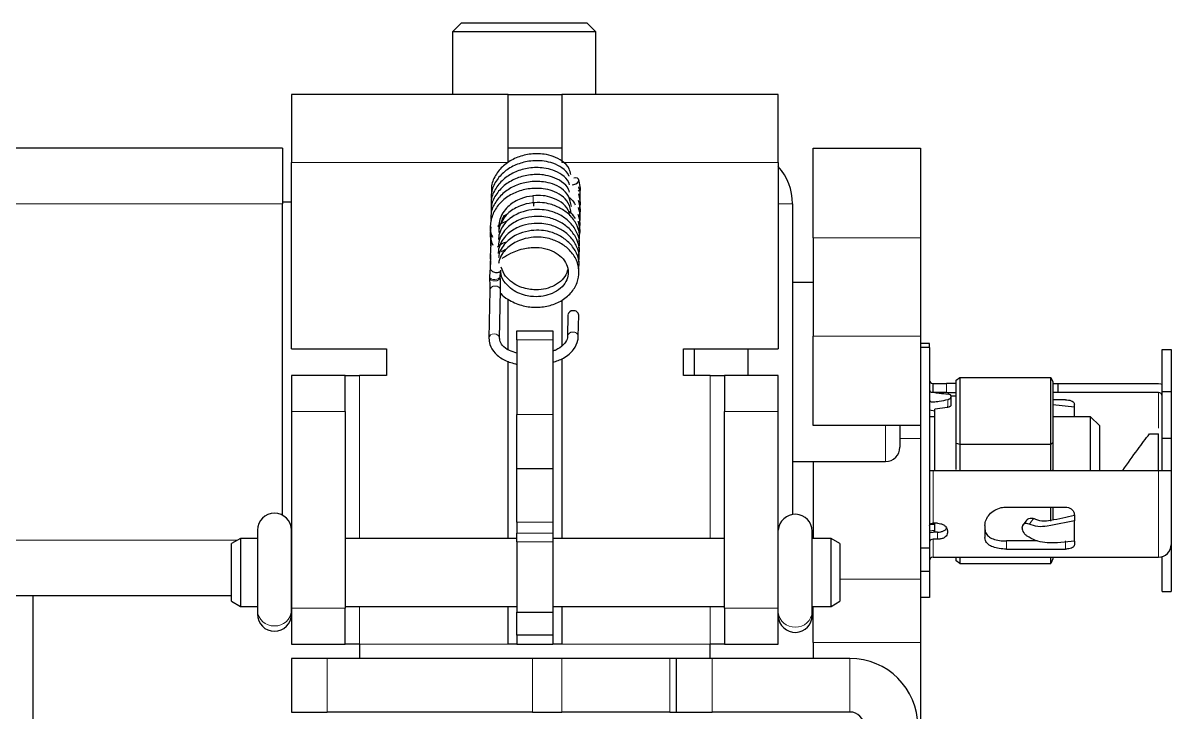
# Model space of a CAD drawing. Header units: millimetres. Extents: x -415 to 617, y -456 to 1988.
# Drawn here: x -66.9 to -2.7, y -410 to -371.5 of the extents above; entities that cross this region are included whole.
import ezdxf

# ---------------------------------------------------------------- set-up
doc = ezdxf.new("R2010")
doc.units = ezdxf.units.MM

msp = doc.modelspace()

# ---------------------------------------------------------------- linework, layer by layer
at = {"color": 7, "linetype": 'Continuous', "lineweight": 25}
for p, q in [((-42.362, -371.533), (-42.862, -372.033)), ((-42.862, -372.033), (-42.862, -375.533)), ((-38.514, -372.033), (-42.862, -372.033)), ((-42.362, -371.533), (-38.557, -371.533)), ((-38.557, -371.533), (-35.362, -371.533)), ((-34.862, -372.033), (-38.514, -372.033)), ((-34.862, -372.033), (-35.362, -371.533)), ((-34.862, -375.533), (-34.862, -372.033)), ((-39.762, -375.533), (-51.862, -375.533)), ((-51.862, -375.533), (-51.862, -379.333)), ((-39.762, -379.333), (-39.762, -375.533)), ((-39.762, -375.533), (-36.762, -375.533)), ((-24.662, -375.533), (-36.762, -375.533)), ((-36.762, -375.533), (-36.762, -379.333)), ((-24.662, -379.333), (-24.662, -375.533)), ((-52.362, -378.533), (-281.362, -378.533)), ((-52.362, -378.533), (-52.362, -381.633)), ((-36.762, -378.533), (-39.762, -378.533)), ((-22.712, -378.533), (-16.712, -378.533)), ((-22.712, -383.533), (-22.712, -378.533)), ((-16.712, -378.533), (-16.712, -383.533)), ((-51.862, -389.733), (-51.862, -379.333)), ((-24.662, -379.333), (-24.662, -389.733)), ((-35.714, -380.765), (-35.805, -380.287)), ((-35.71, -380.845), (-35.714, -380.765)), ((-35.708, -380.886), (-35.71, -380.845)), ((-52.362, -381.533), (-51.862, -381.533)), ((-52.362, -399.035), (-52.362, -381.633)), ((-23.862, -381.633), (-23.862, -398.996)), ((-40.026, -382.329), (-39.762, -382.183)), ((-40.722, -383.302), (-40.741, -383.991)), ((-22.712, -383.533), (-22.712, -389.033)), ((-16.712, -383.533), (-16.712, -389.033)), ((-40.736, -384.075), (-40.752, -384.725)), ((-40.729, -383.688), (-40.747, -384.381)), ((-40.124, -384.307), (-39.854, -384.154)), ((-40.743, -384.461), (-40.76, -385.163)), ((-40.75, -384.848), (-40.759, -385.233)), ((-40.754, -385.223), (-40.799, -385.705)), ((-40.2, -385.678), (-40.17, -385.359)), ((-40.799, -385.705), (-40.795, -385.786)), ((-40.196, -385.758), (-40.2, -385.678)), ((-22.712, -386.033), (-23.862, -386.033)), ((-40.782, -386.466), (-40.831, -389.142)), ((-40.231, -389.153), (-40.183, -386.477)), ((-39.762, -389.778), (-39.762, -386.975)), ((-36.762, -387.021), (-36.762, -389.578)), ((-36.412, -387.85), (-36.434, -389.039)), ((-35.834, -389.05), (-35.813, -387.861)), ((-39.262, -388.733), (-37.262, -388.733)), ((-39.262, -389.233), (-39.262, -388.733)), ((-37.262, -388.733), (-37.262, -389.233)), ((-39.262, -389.233), (-39.262, -393.418)), ((-37.262, -389.233), (-37.262, -393.418)), ((-36.433, -389.026), (-36.434, -389.039)), ((-22.712, -394.033), (-22.712, -389.033)), ((-16.712, -389.033), (-16.712, -394.033)), ((-16.212, -389.433), (-16.712, -389.433)), ((-16.212, -389.675), (-16.212, -389.433)), ((-51.862, -389.733), (-46.562, -389.733)), ((-46.562, -389.733), (-46.562, -391.233)), ((-29.962, -389.733), (-24.662, -389.733)), ((-29.962, -391.233), (-29.962, -389.733)), ((-29.362, -389.733), (-29.362, -391.233)), ((-26.362, -389.733), (-26.362, -391.233)), ((-16.212, -389.675), (-16.712, -389.675)), ((-16.212, -389.675), (-16.212, -400.855)), ((-3.212, -389.775), (-2.712, -389.775)), ((-3.212, -392.117), (-3.212, -389.775)), ((-2.712, -389.775), (-2.712, -392.117)), ((-39.762, -400.333), (-39.762, -390.438)), ((-36.762, -390.297), (-36.762, -400.333)), ((-48.862, -391.233), (-51.862, -391.233)), ((-51.862, -391.233), (-51.862, -393.233)), ((-48.862, -393.233), (-48.862, -391.233)), ((-48.862, -391.233), (-48.062, -391.233)), ((-46.562, -391.233), (-48.062, -391.233)), ((-28.462, -391.233), (-29.962, -391.233)), ((-28.462, -391.233), (-27.662, -391.233)), ((-24.662, -391.233), (-27.662, -391.233)), ((-27.662, -391.233), (-27.662, -393.233)), ((-24.662, -393.233), (-24.662, -391.233)), ((-14.712, -391.483), (-14.512, -391.34)), ((-14.512, -391.34), (-14.512, -395.064)), ((-14.512, -391.34), (-9.427, -391.34)), ((-9.427, -395.064), (-9.427, -391.34)), ((-9.427, -391.34), (-9.312, -391.587)), ((-16.012, -392.183), (-16.012, -391.683)), ((-16.012, -391.683), (-15.262, -391.683)), ((-14.712, -391.683), (-15.262, -391.683)), ((-14.712, -395.007), (-14.712, -391.483)), ((-9.312, -391.587), (-9.312, -394.965)), ((-9.312, -391.683), (-9.012, -391.683)), ((-9.012, -392.183), (-9.012, -391.683)), ((-9.012, -391.683), (-3.412, -391.683)), ((-15.262, -392.183), (-16.012, -392.183)), ((-15.262, -392.183), (-14.712, -392.183)), ((-15.012, -392.371), (-15.012, -392.446)), ((-14.712, -392.383), (-15.012, -392.383)), ((-9.012, -392.183), (-9.312, -392.183)), ((-8.612, -392.591), (-9.312, -392.591)), ((-3.412, -392.183), (-9.012, -392.183)), ((-3.212, -392.117), (-2.712, -392.117)), ((-3.212, -394.727), (-3.212, -392.117)), ((-2.712, -392.117), (-2.712, -394.727)), ((-51.862, -393.233), (-51.862, -404.233)), ((-48.862, -393.233), (-48.862, -404.233)), ((-27.662, -404.233), (-27.662, -393.233)), ((-24.662, -404.233), (-24.662, -393.233)), ((-16.212, -393.157), (-15.912, -393.2)), ((-15.198, -393.01), (-15.912, -393.111)), ((-15.912, -396.533), (-15.912, -393.111)), ((-8.112, -392.992), (-9.312, -392.873)), ((-8.112, -392.992), (-8.112, -392.828)), ((-8.112, -393.533), (-8.112, -392.992)), ((-39.262, -396.418), (-39.262, -393.418)), ((-37.262, -393.418), (-37.262, -396.418)), ((-15.912, -393.533), (-16.212, -393.533)), ((-7.212, -393.533), (-9.312, -393.533)), ((-6.712, -394.033), (-7.212, -393.533)), ((-7.212, -396.533), (-7.212, -393.533)), ((-16.712, -394.033), (-22.712, -394.033)), ((-17.862, -394.033), (-17.862, -395.233)), ((-16.712, -394.033), (-16.712, -394.746)), ((-6.712, -394.033), (-6.712, -396.533)), ((-3.912, -394.484), (-3.412, -394.484)), ((-16.712, -394.746), (-16.712, -402.604)), ((-14.712, -396.487), (-14.712, -395.007)), ((-14.712, -395.007), (-14.512, -395.064)), ((-14.512, -395.064), (-14.512, -396.533)), ((-14.512, -395.064), (-9.427, -395.064)), ((-9.427, -395.064), (-9.312, -394.965)), ((-9.427, -396.533), (-9.427, -395.064)), ((-9.312, -394.965), (-9.312, -396.504)), ((-3.212, -394.727), (-2.712, -394.727)), ((-3.212, -396.533), (-3.212, -394.727)), ((-2.712, -394.727), (-2.712, -396.533)), ((-39.262, -396.418), (-37.262, -396.418)), ((-39.262, -399.418), (-39.262, -396.418)), ((-37.262, -396.418), (-37.262, -399.418)), ((-23.862, -396.033), (-18.662, -396.033)), ((-22.712, -396.033), (-22.712, -400.333)), ((-16.212, -396.533), (-16.012, -396.533)), ((-16.012, -396.533), (-5.412, -396.533)), ((-9.34, -396.533), (-9.312, -396.504)), ((-5.412, -396.533), (-3.412, -396.533)), ((-3.412, -396.533), (-2.712, -396.533)), ((-2.712, -396.533), (-2.712, -400.683)), ((-11.912, -398.583), (-8.612, -398.583)), ((-9.427, -399.373), (-9.427, -398.583)), ((-9.312, -398.583), (-9.312, -399.312)), ((-8.112, -399.025), (-8.112, -399.35)), ((-39.262, -399.418), (-39.262, -400.035)), ((-37.262, -399.418), (-37.262, -400.035)), ((-16.17, -399.533), (-15.912, -399.533)), ((-15.762, -399.486), (-16.012, -399.486)), ((-15.912, -399.984), (-15.912, -399.486)), ((-13.112, -399.607), (-13.112, -400.285)), ((-10.762, -399.294), (-10.995, -399.588)), ((-10.721, -399.25), (-10.759, -399.297)), ((-8.112, -400.481), (-8.112, -399.35)), ((-54.712, -400.333), (-55.212, -400.622)), ((-53.765, -400.333), (-54.712, -400.333)), ((-54.712, -400.333), (-54.712, -404.133)), ((-53.765, -399.869), (-53.765, -404.357)), ((-51.865, -404.357), (-51.865, -399.869)), ((-51.862, -400.333), (-51.865, -400.333)), ((-39.262, -400.333), (-48.862, -400.333)), ((-39.262, -400.517), (-39.262, -400.035)), ((-37.262, -400.035), (-37.262, -400.517)), ((-27.662, -400.333), (-37.262, -400.333)), ((-22.763, -404.422), (-22.763, -399.935)), ((-21.712, -400.333), (-22.763, -400.333)), ((-21.212, -400.622), (-21.712, -400.333)), ((-21.712, -402.233), (-21.712, -400.333)), ((-16.212, -399.91), (-15.912, -399.867)), ((-15.762, -399.984), (-16.012, -399.984)), ((-15.212, -399.903), (-15.212, -400.021)), ((-11.039, -399.754), (-11.039, -399.726)), ((-55.212, -403.845), (-55.212, -400.622)), ((-39.262, -400.517), (-39.262, -404.459)), ((-37.262, -400.517), (-37.262, -404.459)), ((-21.212, -400.622), (-21.212, -402.233)), ((-16.712, -400.855), (-16.212, -400.855)), ((-16.212, -400.855), (-16.212, -402.166)), ((-15.762, -400.381), (-16.012, -400.381)), ((-10.192, -400.476), (-11.912, -400.476)), ((-11.912, -400.929), (-8.612, -400.929)), ((-8.112, -400.481), (-8.112, -400.694)), ((-2.712, -400.683), (-2.712, -403.291)), ((-16.012, -401.383), (-9.012, -401.383)), ((-14.712, -401.584), (-14.712, -401.383)), ((-14.512, -401.726), (-14.712, -401.584)), ((-14.512, -401.383), (-14.512, -401.726)), ((-9.427, -401.726), (-9.427, -401.383)), ((-9.312, -401.479), (-9.427, -401.726)), ((-9.312, -401.383), (-9.312, -401.479)), ((-9.012, -401.383), (-3.412, -401.383)), ((-3.212, -403.291), (-3.212, -401.354)), ((-21.712, -404.133), (-21.712, -402.233)), ((-21.212, -402.233), (-21.212, -403.845)), ((-16.712, -402.166), (-16.212, -402.166)), ((-16.212, -402.166), (-16.212, -403.633)), ((-14.512, -401.726), (-9.427, -401.726)), ((-16.712, -402.604), (-16.712, -406.139)), ((-55.212, -403.533), (-278.412, -403.533)), ((-66.312, -403.533), (-66.312, -416.933)), ((-3.212, -403.291), (-2.712, -403.291)), ((-55.212, -403.845), (-54.712, -404.133)), ((-54.712, -404.133), (-53.765, -404.133)), ((-51.865, -404.133), (-51.862, -404.133)), ((-48.862, -404.133), (-39.262, -404.133)), ((-39.762, -406.233), (-39.762, -404.133)), ((-37.262, -404.133), (-27.662, -404.133)), ((-36.762, -404.133), (-36.762, -406.233)), ((-22.763, -404.133), (-21.712, -404.133)), ((-22.712, -406.139), (-22.712, -404.133)), ((-21.712, -404.133), (-21.212, -403.845)), ((-16.212, -403.633), (-16.712, -403.633)), ((-53.765, -404.357), (-53.765, -404.569)), ((-51.865, -404.569), (-51.865, -404.357)), ((-51.862, -404.233), (-51.862, -406.233)), ((-48.862, -406.233), (-48.862, -404.233)), ((-39.262, -404.459), (-37.262, -404.459)), ((-39.262, -405.733), (-39.262, -404.459)), ((-37.262, -404.459), (-37.262, -405.733)), ((-27.662, -404.233), (-27.662, -406.233)), ((-24.662, -406.233), (-24.662, -404.233)), ((-22.763, -404.635), (-22.763, -404.422)), ((-37.262, -405.733), (-39.262, -405.733)), ((-39.262, -405.733), (-39.262, -406.233)), ((-37.262, -405.733), (-37.262, -406.233)), ((-51.862, -406.233), (-48.862, -406.233)), ((-48.062, -406.233), (-48.862, -406.233)), ((-48.062, -406.233), (-48.062, -407.033)), ((-39.262, -406.233), (-39.762, -406.233)), ((-39.262, -406.233), (-37.262, -406.233)), ((-36.762, -406.233), (-37.262, -406.233)), ((-27.662, -406.233), (-28.462, -406.233)), ((-28.462, -407.033), (-28.462, -406.233)), ((-27.662, -406.233), (-24.662, -406.233)), ((-22.712, -406.139), (-22.712, -407.033)), ((-16.712, -406.139), (-16.712, -410.757)), ((-51.862, -407.033), (-51.862, -410.033)), ((-49.862, -407.033), (-51.862, -407.033)), ((-38.403, -407.033), (-49.862, -407.033)), ((-36.764, -407.033), (-38.403, -407.033)), ((-30.723, -407.033), (-36.764, -407.033)), ((-30.362, -407.033), (-30.723, -407.033)), ((-30.362, -407.033), (-30.362, -410.033)), ((-28.362, -407.033), (-30.362, -407.033)), ((-20.662, -407.033), (-28.362, -407.033)), ((-51.862, -410.033), (-49.862, -410.033)), ((-38.403, -410.033), (-49.862, -410.033)), ((-38.403, -410.033), (-36.764, -410.033)), ((-30.723, -410.033), (-36.764, -410.033)), ((-30.723, -410.033), (-30.362, -410.033)), ((-30.362, -410.033), (-28.362, -410.033)), ((-20.662, -410.033), (-28.362, -410.033))]:
    msp.add_line(p, q, dxfattribs=at)
at = {"color": 8, "linetype": 'Continuous', "lineweight": 18}
for p, q in [((-51.862, -379.333), (-39.762, -379.333)), ((-36.762, -379.333), (-24.662, -379.333)), ((-52.362, -381.633), (-281.362, -381.633)), ((-24.662, -381.633), (-23.862, -381.633)), ((-16.712, -383.533), (-22.712, -383.533)), ((-37.262, -389.233), (-39.262, -389.233)), ((-22.712, -389.033), (-16.712, -389.033)), ((-48.062, -391.233), (-48.062, -400.333)), ((-28.462, -400.333), (-28.462, -391.233)), ((-15.262, -391.683), (-15.262, -392.183)), ((-3.412, -394.174), (-3.412, -392.183)), ((-51.862, -393.233), (-48.862, -393.233)), ((-27.662, -393.233), (-24.662, -393.233)), ((-39.262, -393.418), (-37.262, -393.418)), ((-18.662, -396.033), (-18.662, -394.033)), ((-16.712, -394.746), (-17.862, -394.746)), ((-16.012, -396.533), (-16.012, -399.486)), ((-3.412, -401.383), (-3.412, -396.533)), ((-37.262, -399.418), (-39.262, -399.418)), ((-39.262, -400.035), (-37.262, -400.035)), ((-15.762, -400.381), (-15.762, -399.984)), ((-54.885, -400.433), (-278.738, -400.433)), ((-37.262, -400.517), (-39.262, -400.517)), ((-16.012, -400.381), (-16.012, -401.383)), ((-11.912, -400.476), (-11.912, -400.929)), ((-8.612, -400.929), (-8.612, -400.476)), ((-21.212, -402.604), (-16.712, -402.604)), ((-48.062, -404.133), (-48.062, -406.233)), ((-28.462, -406.233), (-28.462, -404.133)), ((-48.862, -404.233), (-51.862, -404.233)), ((-24.662, -404.233), (-27.662, -404.233)), ((-48.062, -406.233), (-39.762, -406.233)), ((-36.762, -406.233), (-28.462, -406.233)), ((-16.712, -406.139), (-22.712, -406.139)), ((-49.862, -410.033), (-49.862, -407.033)), ((-38.403, -407.033), (-38.403, -410.033)), ((-36.764, -410.033), (-36.764, -407.033)), ((-30.723, -407.033), (-30.723, -410.033)), ((-28.362, -410.033), (-28.362, -407.033)), ((-20.662, -410.033), (-20.662, -407.033))]:
    msp.add_line(p, q, dxfattribs=at)
at = {"color": 7, "linetype": 'Continuous', "lineweight": 25, "flags": 128}
for points in [[(-36.183, -380.568), (-36.093, -380.56), (-35.981, -380.524), (-35.887, -380.465), (-35.823, -380.394), (-35.8, -380.321), (-35.821, -380.257), (-35.882, -380.213), (-35.976, -380.194), (-36.086, -380.204), (-36.086, -380.204)], [(-3.412, -391.683), (-3.275, -391.697), (-3.212, -391.712)], [(-16.212, -399.607), (-16.208, -399.584), (-16.196, -399.561), (-16.178, -399.54), (-16.153, -399.521), (-16.123, -399.506), (-16.088, -399.495), (-16.051, -399.488), (-16.012, -399.486)], [(-16.212, -400.007), (-16.148, -399.995), (-16.012, -399.984)]]:
    msp.add_lwpolyline(points, dxfattribs=at)
at = {"color": 8, "linetype": 'Continuous', "lineweight": 18, "flags": 128}
for points in [[(-40.799, -385.706), (-40.777, -385.766), (-40.714, -385.823), (-40.617, -385.859), (-40.502, -385.87)], [(-40.795, -385.786), (-40.774, -385.847), (-40.71, -385.903), (-40.613, -385.94), (-40.499, -385.95)], [(-40.502, -385.87), (-40.388, -385.854), (-40.29, -385.813), (-40.224, -385.753), (-40.199, -385.685), (-40.2, -385.678)], [(-40.499, -385.95), (-40.384, -385.934), (-40.286, -385.893), (-40.22, -385.834), (-40.196, -385.765), (-40.196, -385.758)], [(-40.494, -386.23), (-40.378, -386.246), (-40.278, -386.296), (-40.21, -386.372), (-40.183, -386.464), (-40.183, -386.477)], [(-40.542, -388.906), (-40.426, -388.922), (-40.327, -388.972), (-40.258, -389.048), (-40.231, -389.14), (-40.231, -389.15)]]:
    msp.add_lwpolyline(points, dxfattribs=at)
at = {"color": 7, "linetype": 'Continuous', "lineweight": 25}
for centre, radius, start, end in [((-26.962, -381.633), 3.1, 0, 42.10345), ((-37.026, -381.575), 1.321, 180.03812, 188.14499), ((-36.144, -387.884), 0.271, 85.73425, 172.68849), ((-36.086, -387.887), 0.275, 5.44423, 97.76212), ((-16.012, -391.483), 0.2, 180, 270), ((-3.412, -392.383), 0.2, 360, 90), ((-16.112, -393.452), 0.0996, 183.92792, 234.46683), ((-18.662, -395.233), 0.8, 270, 360), ((-52.815, -399.869), 0.95, 0, 180), ((-23.713, -399.935), 0.95, 0, 176.43864), ((-16.03, -400.563), 0.183, 84.18756, 172.66613), ((-3.412, -400.683), 0.7, 270, 0), ((-16.012, -401.583), 0.2, 90, 180), ((-52.815, -404.569), 0.95, 180, 0), ((-23.713, -404.635), 0.95, 183.56136, 360), ((-20.662, -410.833), 3.8, 360, 90), ((-20.662, -410.833), 0.8, 0, 90)]:
    msp.add_arc(centre, radius, start, end, dxfattribs=at)
at = {"color": 8, "linetype": 'Continuous', "lineweight": 18}
for centre, radius, start, end in [((-35.895, -380.748), 0.181, 283.90594, 354.86143), ((-35.846, -380.846), 0.136, 306.99505, 0.34312), ((-32.35, -381.309), 6.004, 178.95899, 182.54389), ((-40.514, -386.5), 0.271, 85.73425, 172.68849), ((-40.562, -389.176), 0.271, 85.73561, 172.67092), ((-36.164, -389.076), 0.274, 86.00044, 169.28545), ((-36.108, -389.076), 0.275, 5.45357, 97.76132), ((-52.856, -404.312), 0.91, 182.83874, 272.58194), ((-52.774, -404.312), 0.91, 267.41806, 357.16126), ((-23.753, -404.372), 0.915, 186.49577, 272.45998), ((-23.672, -404.377), 0.91, 267.41806, 357.16126)]:
    msp.add_arc(centre, radius, start, end, dxfattribs=at)
at = {"color": 7, "linetype": 'Continuous', "lineweight": 25}
for points, knots in [([(-36.261, -379.999), (-36.283, -379.89), (-36.343, -379.593), (-36.699, -379.241), (-37.197, -378.979), (-37.828, -378.831), (-38.56, -378.834), (-39.326, -379.045), (-39.973, -379.429), (-40.45, -379.97), (-40.708, -380.527), (-40.691, -380.887), (-40.684, -381.014)], [0, 0, 0, 0, 0.061184, 0.167124, 0.262005, 0.341887, 0.468086, 0.582541, 0.696734, 0.81293, 0.933799, 1, 1, 1, 1]), ([(-36.333, -380.571), (-36.344, -380.53), (-36.399, -380.303), (-36.726, -380.012), (-37.218, -379.748), (-37.852, -379.603), (-38.584, -379.608), (-39.349, -379.822), (-39.994, -380.208), (-40.469, -380.751), (-40.724, -381.307), (-40.705, -381.666), (-40.698, -381.791)], [0, 0, 0, 0, 0.0244493, 0.1346377, 0.2332667, 0.3163213, 0.4476465, 0.5666703, 0.6853471, 0.8062767, 0.9319983, 1, 1, 1, 1]), ([(-36.35, -380.096), (-36.353, -380.086), (-36.405, -379.892), (-36.719, -379.629), (-37.206, -379.363), (-37.841, -379.217), (-38.572, -379.221), (-39.338, -379.434), (-39.983, -379.818), (-40.46, -380.36), (-40.716, -380.917), (-40.698, -381.276), (-40.691, -381.403)], [0, 0, 0, 0, 0.006133, 0.118338, 0.2188, 0.30339, 0.437085, 0.558298, 0.679195, 0.8023, 0.930319, 1, 1, 1, 1]), ([(-36.22, -381.792), (-36.257, -381.592), (-36.33, -381.201), (-36.738, -380.776), (-37.243, -380.519), (-37.875, -380.375), (-38.608, -380.383), (-39.372, -380.599), (-40.015, -380.987), (-40.488, -381.531), (-40.74, -382.087), (-40.719, -382.444), (-40.712, -382.568)], [0, 0, 0, 0, 0.106226, 0.207272, 0.297665, 0.373803, 0.494292, 0.60342, 0.712163, 0.823129, 0.938424, 1, 1, 1, 1]), ([(-36.333, -380.989), (-36.346, -380.936), (-36.403, -380.697), (-36.735, -380.395), (-37.23, -380.133), (-37.864, -379.989), (-38.596, -379.995), (-39.361, -380.211), (-40.005, -380.597), (-40.478, -381.141), (-40.732, -381.697), (-40.712, -382.055), (-40.705, -382.18)], [0, 0, 0, 0, 0.031137, 0.140621, 0.238591, 0.321101, 0.451619, 0.569871, 0.687742, 0.807937, 0.932858, 1, 1, 1, 1]), ([(-36.226, -382.179), (-36.265, -381.978), (-36.339, -381.586), (-36.749, -381.16), (-37.255, -380.904), (-37.887, -380.761), (-38.62, -380.77), (-39.385, -380.988), (-40.023, -381.376), (-40.507, -381.922), (-40.753, -382.576), (-40.789, -383.135), (-40.662, -383.426), (-40.628, -383.503)], [0, 0, 0, 0, 0.097765, 0.190227, 0.272918, 0.342578, 0.452858, 0.552708, 0.652173, 0.753746, 0.85925, 0.963062, 1, 1, 1, 1]), ([(-35.789, -381.954), (-35.774, -381.92), (-35.705, -381.764), (-35.721, -381.459), (-35.784, -381.202), (-35.815, -381.072)], [0, 0, 0, 0, 0.1213053, 0.5584091, 1, 1, 1, 1]), ([(-35.74, -381.431), (-35.728, -381.314), (-35.704, -381.065), (-35.772, -380.817), (-35.808, -380.686)], [0, 0, 0, 0, 0.468673, 1, 1, 1, 1]), ([(-38.353, -381.198), (-38.369, -381.199), (-38.607, -381.214), (-39.093, -381.34), (-39.641, -381.651), (-40.006, -382.045), (-40.207, -382.414), (-40.294, -382.808), (-40.279, -383.039), (-40.271, -383.156)], [0, 0, 0, 0, 0.0151801, 0.2174139, 0.4505766, 0.582747, 0.7207301, 0.8592406, 1, 1, 1, 1]), ([(-35.804, -383.737), (-35.786, -383.661), (-35.72, -383.372), (-35.868, -382.864), (-36.23, -382.31), (-36.765, -381.893), (-37.324, -381.659), (-37.878, -381.56), (-38.445, -381.57), (-39.106, -381.723), (-39.652, -382.041), (-40.017, -382.435), (-40.212, -382.802), (-40.288, -383.089), (-40.284, -383.224), (-40.283, -383.242)], [0, 0, 0, 0, 0.039358, 0.151046, 0.260583, 0.359351, 0.456825, 0.521824, 0.60227, 0.695179, 0.802373, 0.863126, 0.926539, 0.990184, 1, 1, 1, 1]), ([(-36.307, -382.317), (-36.332, -382.203), (-36.398, -381.899), (-36.763, -381.545), (-37.266, -381.292), (-37.805, -381.158), (-38.167, -381.176), (-38.35, -381.185)], [0, 0, 0, 0, 0.151607, 0.400003, 0.622084, 0.809197, 1, 1, 1, 1]), ([(-36.327, -381.292), (-36.293, -381.322), (-36.153, -381.441), (-36.067, -381.585), (-36.003, -381.692)], [0, 0, 0, 0, 0.248613, 1, 1, 1, 1]), ([(-35.796, -382.339), (-35.781, -382.304), (-35.661, -382.026), (-35.747, -381.723), (-35.822, -381.459)], [0, 0, 0, 0, 0.124356, 1, 1, 1, 1]), ([(-35.817, -384.507), (-35.8, -384.43), (-35.735, -384.139), (-35.886, -383.629), (-36.25, -383.076), (-36.788, -382.662), (-37.347, -382.429), (-37.902, -382.332), (-38.47, -382.344), (-39.129, -382.499), (-39.674, -382.818), (-40.038, -383.214), (-40.231, -383.582), (-40.306, -383.869), (-40.3, -384.004), (-40.3, -384.021)], [0, 0, 0, 0, 0.0401594, 0.1517976, 0.2612129, 0.3598621, 0.4573196, 0.5222772, 0.6026376, 0.6954018, 0.8025801, 0.8633025, 0.9266611, 0.9902278, 1, 1, 1, 1]), ([(-35.811, -384.122), (-35.793, -384.046), (-35.727, -383.756), (-35.877, -383.246), (-36.24, -382.693), (-36.776, -382.278), (-37.335, -382.044), (-37.89, -381.946), (-38.458, -381.957), (-39.118, -382.111), (-39.663, -382.429), (-40.028, -382.825), (-40.221, -383.192), (-40.297, -383.479), (-40.292, -383.614), (-40.291, -383.632)], [0, 0, 0, 0, 0.039759, 0.151422, 0.260898, 0.359607, 0.457072, 0.522051, 0.602454, 0.695291, 0.802476, 0.863214, 0.9266, 0.990206, 1, 1, 1, 1]), ([(-40.115, -382.742), (-40.112, -382.676), (-40.107, -382.515), (-40.012, -382.374), (-39.956, -382.291)], [0, 0, 0, 0, 0.413792, 1, 1, 1, 1]), ([(-36.398, -382.013), (-36.345, -382.058), (-36.183, -382.193), (-36.083, -382.356), (-36.017, -382.465)], [0, 0, 0, 0, 0.329141, 1, 1, 1, 1]), ([(-35.8, -383.085), (-35.788, -383.057), (-35.675, -382.786), (-35.76, -382.494), (-35.836, -382.232)], [0, 0, 0, 0, 0.104944, 1, 1, 1, 1]), ([(-35.822, -382.774), (-35.8, -382.722), (-35.67, -382.427), (-35.757, -382.108), (-35.829, -381.845)], [0, 0, 0, 0, 0.176922, 1, 1, 1, 1]), ([(-40.715, -382.915), (-40.749, -383.146), (-40.801, -383.5), (-40.661, -383.833), (-40.613, -383.948)], [0, 0, 0, 0, 0.654086, 1, 1, 1, 1]), ([(-40.327, -382.886), (-40.324, -382.883), (-40.188, -382.718), (-39.996, -382.655), (-39.809, -382.593)], [0, 0, 0, 0, 0.019176, 1, 1, 1, 1]), ([(-35.824, -384.892), (-35.807, -384.814), (-35.742, -384.522), (-35.894, -384.012), (-36.26, -383.459), (-36.799, -383.046), (-37.359, -382.814), (-37.914, -382.718), (-38.482, -382.731), (-39.141, -382.887), (-39.685, -383.207), (-40.049, -383.604), (-40.24, -383.971), (-40.315, -384.259), (-40.309, -384.393), (-40.308, -384.411)], [0, 0, 0, 0, 0.04056, 0.152172, 0.261527, 0.360118, 0.457567, 0.522504, 0.602821, 0.695513, 0.802684, 0.863391, 0.926722, 0.99025, 1, 1, 1, 1]), ([(-35.784, -383.41), (-35.78, -383.401), (-35.68, -383.15), (-35.763, -382.879), (-35.843, -382.618)], [0, 0, 0, 0, 0.03738, 1, 1, 1, 1]), ([(-35.831, -385.277), (-35.814, -385.198), (-35.749, -384.905), (-35.903, -384.394), (-36.27, -383.843), (-36.81, -383.43), (-37.37, -383.199), (-37.926, -383.104), (-38.494, -383.118), (-39.153, -383.275), (-39.698, -383.597), (-40.056, -383.992), (-40.243, -384.327), (-40.279, -384.544), (-40.293, -384.633)], [0, 0, 0, 0, 0.0421697, 0.1570546, 0.2695783, 0.3710235, 0.4713446, 0.538179, 0.6208254, 0.7161819, 0.8265148, 0.889, 0.9541745, 1, 1, 1, 1]), ([(-40.185, -386.635), (-40.181, -386.64), (-40.077, -386.776), (-39.693, -387.036), (-39.053, -387.339), (-38.254, -387.451), (-37.49, -387.368), (-36.787, -387.091), (-36.221, -386.641), (-35.864, -386.058), (-35.755, -385.414), (-35.902, -384.778), (-36.282, -384.226), (-36.82, -383.814), (-37.382, -383.584), (-37.938, -383.49), (-38.506, -383.505), (-39.164, -383.663), (-39.71, -383.986), (-40.065, -384.382), (-40.247, -384.703), (-40.281, -384.905), (-40.293, -384.98)], [0, 0, 0, 0, 0.001739, 0.04451, 0.111438, 0.17172, 0.231589, 0.292281, 0.355433, 0.417856, 0.478483, 0.541525, 0.603252, 0.6589, 0.713959, 0.750631, 0.795969, 0.848267, 0.908822, 0.94311, 0.978867, 1, 1, 1, 1]), ([(-40.347, -384.049), (-40.346, -384.048), (-40.207, -383.884), (-40.017, -383.819), (-39.827, -383.755)], [0, 0, 0, 0, 0.004308, 1, 1, 1, 1]), ([(-40.083, -384.668), (-39.93, -384.575), (-39.551, -384.344), (-39.003, -384.15), (-38.487, -384.079), (-38.063, -384.065), (-37.57, -384.142), (-37.053, -384.37), (-36.657, -384.709), (-36.421, -385.122), (-36.371, -385.563), (-36.504, -385.995), (-36.811, -386.374), (-37.258, -386.653), (-37.781, -386.812), (-38.27, -386.841), (-38.717, -386.785), (-39.13, -386.661), (-39.561, -386.431), (-39.938, -386.066), (-40.17, -385.674), (-40.159, -385.419), (-40.156, -385.346)], [0, 0, 0, 0, 0.057394, 0.141498, 0.174187, 0.201896, 0.256454, 0.310564, 0.365182, 0.421617, 0.477061, 0.530811, 0.586875, 0.64209, 0.692196, 0.74194, 0.774764, 0.814829, 0.860627, 0.913439, 0.975288, 1, 1, 1, 1]), ([(-40.749, -385.224), (-40.752, -385.231), (-40.765, -385.259), (-40.741, -385.318), (-40.679, -385.386), (-40.581, -385.443), (-40.504, -385.461), (-40.465, -385.469)], [0, 0, 0, 0, 0.07364, 0.30523, 0.53682, 0.76841, 1, 1, 1, 1]), ([(-40.465, -385.469), (-40.427, -385.473), (-40.349, -385.48), (-40.251, -385.454), (-40.185, -385.409), (-40.176, -385.368), (-40.172, -385.349)], [0, 0, 0, 0, 0.262071, 0.524142, 0.786214, 1, 1, 1, 1]), ([(-36.432, -385.3), (-36.456, -385.401), (-36.514, -385.648), (-36.811, -385.989), (-37.253, -386.268), (-37.778, -386.426), (-38.267, -386.454), (-38.714, -386.397), (-39.128, -386.273), (-39.553, -386.042), (-39.951, -385.678), (-40.078, -385.35), (-40.147, -385.174)], [0, 0, 0, 0, 0.079664, 0.195766, 0.310074, 0.413804, 0.516835, 0.584804, 0.667751, 0.762541, 0.871932, 1, 1, 1, 1]), ([(-40.795, -385.786), (-40.793, -385.839), (-40.789, -385.945), (-40.784, -386.133), (-40.782, -386.303), (-40.782, -386.412), (-40.782, -386.455), (-40.782, -386.466)], [0, 0, 0, 0, 0.2417876, 0.4764484, 0.7132302, 0.9295094, 1, 1, 1, 1]), ([(-40.183, -386.477), (-40.182, -386.431), (-40.181, -386.337), (-40.184, -386.142), (-40.189, -385.934), (-40.193, -385.817), (-40.196, -385.758)], [0, 0, 0, 0, 0.24318, 0.501797, 0.749272, 1, 1, 1, 1]), ([(-40.831, -389.142), (-40.821, -389.26), (-40.797, -389.564), (-40.507, -390.011), (-39.985, -390.406), (-39.498, -390.541), (-39.262, -390.607)], [0, 0, 0, 0, 0.171378, 0.44156, 0.728252, 1, 1, 1, 1]), ([(-39.262, -389.982), (-39.411, -389.938), (-39.76, -389.834), (-40.099, -389.55), (-40.223, -389.316), (-40.229, -389.187), (-40.231, -389.153)], [0, 0, 0, 0, 0.240048, 0.562087, 0.882317, 1, 1, 1, 1]), ([(-36.434, -389.039), (-36.44, -389.092), (-36.456, -389.243), (-36.648, -389.517), (-36.955, -389.767), (-37.205, -389.849), (-37.262, -389.868)], [0, 0, 0, 0, 0.19706, 0.559349, 0.901347, 1, 1, 1, 1]), ([(-37.262, -390.503), (-37.055, -390.43), (-36.576, -390.26), (-36.084, -389.816), (-35.858, -389.371), (-35.839, -389.116), (-35.834, -389.05)], [0, 0, 0, 0, 0.259805, 0.600472, 0.896035, 1, 1, 1, 1]), ([(-16.212, -391.996), (-16.211, -392.014), (-16.209, -392.05), (-16.192, -392.1), (-16.155, -392.149), (-16.084, -392.161), (-16.036, -392.167), (-16.012, -392.17)], [0, 0, 0, 0, 0.195302, 0.377541, 0.538909, 0.761383, 1, 1, 1, 1]), ([(-16.212, -392.555), (-16.211, -392.574), (-16.209, -392.609), (-16.192, -392.657), (-16.153, -392.703), (-16.077, -392.705), (-15.916, -392.702), (-15.604, -392.668), (-15.334, -392.604), (-15.169, -392.564)], [0, 0, 0, 0, 0.0520515, 0.1006214, 0.143629, 0.208426, 0.2776636, 0.5586593, 1, 1, 1, 1]), ([(-15.904, -392.183), (-15.826, -392.193), (-15.575, -392.224), (-15.334, -392.253), (-15.169, -392.273)], [0, 0, 0, 0, 0.313457, 1, 1, 1, 1]), ([(-15.012, -392.371), (-15.014, -392.358), (-15.019, -392.333), (-15.06, -392.301), (-15.113, -392.281), (-15.154, -392.275), (-15.169, -392.273)], [0, 0, 0, 0, 0.266311, 0.549123, 0.829777, 1, 1, 1, 1]), ([(-15.169, -392.564), (-15.146, -392.557), (-15.097, -392.542), (-15.043, -392.508), (-15.015, -392.475), (-15.013, -392.454), (-15.012, -392.446)], [0, 0, 0, 0, 0.266331, 0.548449, 0.829136, 1, 1, 1, 1]), ([(-15.012, -392.446), (-15.012, -392.473), (-15.012, -392.544), (-15.012, -392.658), (-15.012, -392.774), (-15.012, -392.847), (-15.012, -392.877)], [0, 0, 0, 0, 0.190015, 0.497902, 0.793065, 1, 1, 1, 1]), ([(-8.612, -392.591), (-8.555, -392.593), (-8.443, -392.598), (-8.293, -392.635), (-8.18, -392.693), (-8.12, -392.761), (-8.114, -392.809), (-8.112, -392.828)], [0, 0, 0, 0, 0.214385, 0.428772, 0.643033, 0.856802, 1, 1, 1, 1]), ([(-15.089, -392.978), (-15.102, -392.984), (-15.134, -392.998), (-15.174, -393.006), (-15.198, -393.01)], [0, 0, 0, 0, 0.40435, 1, 1, 1, 1]), ([(-15.012, -392.877), (-15.014, -392.89), (-15.019, -392.917), (-15.053, -392.952), (-15.08, -392.972), (-15.089, -392.978)], [0, 0, 0, 0, 0.4045915, 0.8091756, 1, 1, 1, 1]), ([(-5.412, -396.533), (-5.132, -396.139), (-4.631, -395.434), (-4.132, -394.774), (-3.912, -394.484)], [0, 0, 0, 0, 0.559911, 1, 1, 1, 1]), ([(-3.412, -396.533), (-3.412, -396.139), (-3.412, -395.434), (-3.412, -394.774), (-3.412, -394.484)], [0, 0, 0, 0, 0.559866, 1, 1, 1, 1]), ([(-13.112, -399.607), (-13.099, -399.5), (-13.074, -399.288), (-12.874, -398.982), (-12.577, -398.741), (-12.238, -398.604), (-12.008, -398.589), (-11.912, -398.583)], [0, 0, 0, 0, 0.2128333, 0.4258501, 0.6355415, 0.8465873, 1, 1, 1, 1]), ([(-8.112, -399.06), (-8.541, -399.157), (-9.132, -399.291), (-9.946, -399.406), (-10.238, -399.285), (-10.385, -399.224)], [0, 0, 0, 0, 0.56666, 0.780905, 1, 1, 1, 1]), ([(-8.612, -398.583), (-8.555, -398.588), (-8.443, -398.598), (-8.293, -398.676), (-8.18, -398.789), (-8.12, -398.913), (-8.114, -398.993), (-8.112, -399.025)], [0, 0, 0, 0, 0.214445, 0.428893, 0.643239, 0.857188, 1, 1, 1, 1]), ([(-15.762, -399.486), (-15.7, -399.491), (-15.576, -399.5), (-15.411, -399.575), (-15.287, -399.682), (-15.221, -399.799), (-15.214, -399.873), (-15.212, -399.903)], [0, 0, 0, 0, 0.214393, 0.428789, 0.643061, 0.856854, 1, 1, 1, 1]), ([(-10.635, -399.531), (-10.684, -399.519), (-10.782, -399.495), (-10.906, -399.515), (-10.996, -399.576), (-11.035, -399.654), (-11.038, -399.709), (-11.039, -399.726)], [0, 0, 0, 0, 0.225867, 0.451734, 0.677598, 0.903479, 1, 1, 1, 1]), ([(-10.721, -399.25), (-10.715, -399.245), (-10.679, -399.219), (-10.595, -399.192), (-10.48, -399.197), (-10.408, -399.218), (-10.385, -399.224)], [0, 0, 0, 0, 0.088696, 0.457739, 0.826694, 1, 1, 1, 1]), ([(-8.112, -399.35), (-8.61, -399.458), (-9.281, -399.604), (-10.176, -399.715), (-10.481, -399.593), (-10.635, -399.531)], [0, 0, 0, 0, 0.587693, 0.790818, 1, 1, 1, 1]), ([(-15.762, -399.984), (-15.7, -399.981), (-15.576, -399.973), (-15.413, -399.914), (-15.3, -399.841), (-15.268, -399.779), (-15.256, -399.757)], [0, 0, 0, 0, 0.28124, 0.562484, 0.843527, 1, 1, 1, 1]), ([(-15.212, -400.021), (-15.218, -400.064), (-15.23, -400.149), (-15.324, -400.256), (-15.463, -400.334), (-15.617, -400.375), (-15.72, -400.379), (-15.762, -400.381)], [0, 0, 0, 0, 0.214305, 0.42865, 0.642279, 0.856223, 1, 1, 1, 1]), ([(-13.112, -399.816), (-13.099, -399.901), (-13.075, -400.072), (-12.877, -400.267), (-12.581, -400.399), (-12.242, -400.466), (-12.01, -400.473), (-11.912, -400.476)], [0, 0, 0, 0, 0.212376, 0.424979, 0.633479, 0.843609, 1, 1, 1, 1]), ([(-11.912, -400.929), (-12.046, -400.923), (-12.316, -400.912), (-12.675, -400.821), (-12.945, -400.672), (-13.09, -400.485), (-13.105, -400.344), (-13.112, -400.285)], [0, 0, 0, 0, 0.2132377, 0.4264897, 0.6391595, 0.8495978, 1, 1, 1, 1]), ([(-11.039, -399.754), (-11.034, -399.796), (-11.024, -399.879), (-10.949, -400.015), (-10.838, -400.139), (-10.726, -400.221), (-10.656, -400.255), (-10.635, -400.265)], [0, 0, 0, 0, 0.225883, 0.451767, 0.67765, 0.903524, 1, 1, 1, 1]), ([(-8.112, -400.481), (-8.61, -400.544), (-9.281, -400.629), (-10.176, -400.524), (-10.481, -400.352), (-10.635, -400.265)], [0, 0, 0, 0, 0.587693, 0.790818, 1, 1, 1, 1]), ([(-8.112, -400.694), (-8.117, -400.722), (-8.128, -400.779), (-8.214, -400.849), (-8.34, -400.899), (-8.481, -400.925), (-8.574, -400.928), (-8.612, -400.929)], [0, 0, 0, 0, 0.214373, 0.428779, 0.642592, 0.856666, 1, 1, 1, 1])]:
    msp.add_open_spline(points, degree=3, knots=knots, dxfattribs=at)
at = {"color": 8, "linetype": 'Continuous', "lineweight": 18}
for points, knots in [([(-15.198, -393.01), (-15.196, -392.976), (-15.192, -392.899), (-15.186, -392.778), (-15.178, -392.664), (-15.172, -392.592), (-15.169, -392.564), (-15.169, -392.564)], [0, 0, 0, 0, 0.23003, 0.514952, 0.811013, 0.999883, 1, 1, 1, 1]), ([(-10.385, -399.224), (-10.406, -399.25), (-10.447, -399.3), (-10.515, -399.383), (-10.578, -399.46), (-10.62, -399.512), (-10.635, -399.531)], [0, 0, 0, 0, 0.246022, 0.497638, 0.810556, 1, 1, 1, 1])]:
    msp.add_open_spline(points, degree=3, knots=knots, dxfattribs=at)

doc.saveas('drawing.dxf')
